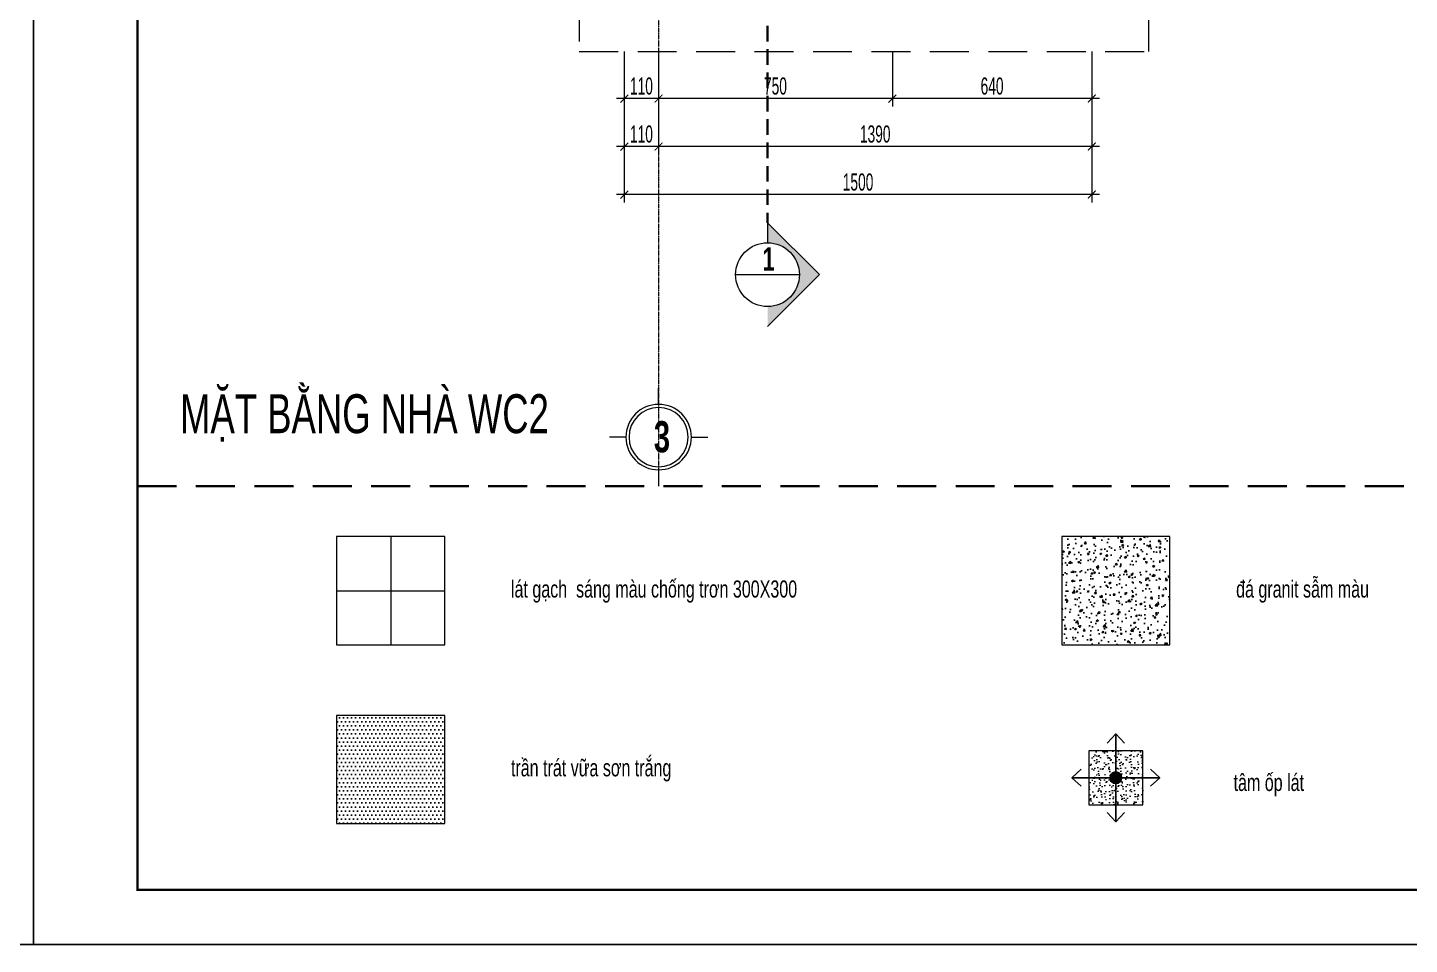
# Model space of a CAD drawing. Header units: millimetres. Extents: x 1336014 to 2939047, y -333549 to -60566.
# Drawn here: x 1406040 to 1410473, y -206472 to -203531 of the extents above; entities that cross this region are included whole.
import ezdxf
from ezdxf.enums import TextEntityAlignment as Align

# ---------------------------------------------------------------- set-up
doc = ezdxf.new("R2010")
doc.units = ezdxf.units.MM
doc.header["$MEASUREMENT"] = 0
for name, pattern in [('$1$HIDDEN', [0.375, 0.25, -0.125]), ('CENTER2', [1.125, 0.75, -0.125, 0.125, -0.125]), ('HIDDEN', [0.375, 0.25, -0.125])]:
    doc.linetypes.add(name, pattern=pattern)
for name, color, linetype, lineweight in [('02.Thay', 145, 'Continuous', 15), ('05.Text', 253, 'Continuous', 18), ('08.Dim', 156, 'Continuous', 15), ('09.Hatch', 250, 'Continuous', 5), ('10.truc', 250, 'CENTER2', 20), ('11.Khung bo', 32, 'Continuous', 50), ('12.Khung', 36, 'Continuous', 25), ('CA.thay 145', 145, 'Continuous', 18), ('CCA - TUONG', 7, 'Continuous', 35), ('lat san', 139, 'Continuous', 13)]:
    doc.layers.add(name, color=color, linetype=linetype, lineweight=lineweight)
for name, color, linetype in [('diemnhan', 10, 'Continuous'), ('HACH', 250, 'Continuous'), ('text', 7, 'Continuous')]:
    doc.layers.add(name, color=color, linetype=linetype)
doc.layers.add('Tpl_Bound', color=1, linetype='Continuous', plot=False)
doc.styles.add('AVANTHB', font='')
doc.styles.add('TT5_Ghi chu 1', font='', dxfattribs={"width": 0.7, "height": 240})
doc.styles.add('TT5_Text Dim', font='hoatbif.shx', dxfattribs={"width": 0.6})
doc.styles.get('AVANTHB').set_extended_font_data('.VnAvantH', bold=True)
doc.styles.get('TT5_Ghi chu 1').set_extended_font_data('.VnBlackH')
doc.dimstyles.new('TT5_Dim 1-25', dxfattribs={"dimscale": 25, "dimtxt": 2.2, "dimasz": 1, "dimexe": 1, "dimexo": 0, "dimgap": 0.5, "dimtad": 1, "dimdec": 0, "dimzin": 0, "dimdsep": 46, "dimtxsty": 'TT5_Text Dim', "dimblk": 'ARCHTICK', "dimcen": 0, "dimdle": 1, "dimclrd": 256, "dimclre": 256, "dimclrt": 1, "dimadec": 0, "dimazin": 0, "dimtfac": 0.015, "dimtdec": 0, "dimtix": 1, "dimtmove": 2, "dimatfit": 3, "dimldrblk": 'DOT', "dimfxl": 1, "dimtolj": 1, "dimtzin": 0, "dimlwd": -1, "dimlwe": -1, "dimarcsym": 1})

# ---------------------------------------------------------------- blocks, each defined once
blk = doc.blocks.new('100')
at = {"layer": '11.Khung bo', "const_width": 26.7}
blk.add_lwpolyline([(1860913, -945240), (1860913, -916940), (1896063, -916940), (1896063, -945240)], close=True, dxfattribs=at)
blk.add_lwpolyline([(1860913, -945240), (1860913, -916940), (1896063, -916940), (1896063, -945240)], close=True, dxfattribs=at)
blk.add_lwpolyline([(1860913, -945240), (1860913, -916940), (1896063, -916940), (1896063, -945240)], close=True, dxfattribs=at)
at = {"layer": '12.Khung'}
blk.add_lwpolyline([(1901579, -945940), (1901579, -916240), (1859580, -916240), (1859580, -945940)], close=True, dxfattribs=at)
blk.add_lwpolyline([(1901579, -945940), (1901579, -916240), (1859580, -916240), (1859580, -945940)], close=True, dxfattribs=at)
blk.add_lwpolyline([(1901579, -945940), (1901579, -916240), (1859580, -916240), (1859580, -945940)], close=True, dxfattribs=at)
blk = doc.blocks.new('_ARCHTICK')
at = {"const_width": 0.15}
blk.add_lwpolyline([(-0.5, -0.5), (0.5, 0.5)], dxfattribs=at)
blk = doc.blocks.new('*D1645')
at = {"layer": '08.Dim', "transparency": 16777216}
for p, q in [((1408814.2, -203607.5), (1408814.2, -203783.5)), ((1409454.2, -203607.5), (1409454.2, -203783.5)), ((1409479.2, -203758.5), (1408789.2, -203758.5))]:
    blk.add_line(p, q, dxfattribs=at)
at = {"layer": 'Defpoints', "color": 0, "transparency": 16777216}
for p in [(1408814.2, -203607.5), (1409454.2, -203607.5), (1408814.2, -203758.5)]:
    blk.add_point(p, dxfattribs=at)
at = {"layer": '08.Dim', "transparency": 16777216, "xscale": 25, "yscale": 25, "zscale": 25, "rotation": 180}
blk.add_blockref('_ARCHTICK', (1408814.2, -203758.5), dxfattribs=at)
at = {"layer": '08.Dim', "transparency": 16777216, "xscale": 25, "yscale": 25, "zscale": 25}
blk.add_blockref('_ARCHTICK', (1409454.2, -203758.5), dxfattribs=at)
at = {"layer": '08.Dim', "color": 1, "transparency": 16777216, "insert": (1409134.2, -203718.5), "char_height": 55, "attachment_point": 5, "style": 'TT5_Text Dim'}
blk.add_mtext('\\A1;640', dxfattribs=at)
blk = doc.blocks.new('_DOT')
blk.add_line((-0.5, 0), (-1, 0))
at = {"const_width": 0.5}
blk.add_lwpolyline([(-0.25, 0, 1), (0.25, 0, 1)], format="xyb", close=True, dxfattribs=at)
blk = doc.blocks.new('*D1646')
at = {"layer": '08.Dim', "transparency": 16777216}
for p, q in [((1408064.2, -203607.5), (1408064.2, -203783.5)), ((1408814.2, -203607.5), (1408814.2, -203783.5)), ((1408839.2, -203758.5), (1408039.2, -203758.5))]:
    blk.add_line(p, q, dxfattribs=at)
at = {"layer": 'Defpoints', "color": 0, "transparency": 16777216}
for p in [(1408064.2, -203607.5), (1408814.2, -203607.5), (1408064.2, -203758.5)]:
    blk.add_point(p, dxfattribs=at)
at = {"layer": '08.Dim', "transparency": 16777216, "xscale": 25, "yscale": 25, "zscale": 25, "rotation": 180}
blk.add_blockref('_ARCHTICK', (1408064.2, -203758.5), dxfattribs=at)
at = {"layer": '08.Dim', "transparency": 16777216, "xscale": 25, "yscale": 25, "zscale": 25}
blk.add_blockref('_ARCHTICK', (1408814.2, -203758.5), dxfattribs=at)
at = {"layer": '08.Dim', "color": 1, "transparency": 16777216, "insert": (1408439.2, -203718.5), "char_height": 55, "attachment_point": 5, "style": 'TT5_Text Dim'}
blk.add_mtext('\\A1;750', dxfattribs=at)
blk = doc.blocks.new('*D1647')
at = {"layer": '08.Dim', "transparency": 16777216}
for p, q in [((1407954.2, -203607.5), (1407954.2, -203783.5)), ((1408064.2, -203607.5), (1408064.2, -203783.5)), ((1408089.2, -203758.5), (1407929.2, -203758.5))]:
    blk.add_line(p, q, dxfattribs=at)
at = {"layer": 'Defpoints', "color": 0, "transparency": 16777216}
for p in [(1407954.2, -203607.5), (1408064.2, -203607.5), (1407954.2, -203758.5)]:
    blk.add_point(p, dxfattribs=at)
at = {"layer": '08.Dim', "transparency": 16777216, "xscale": 25, "yscale": 25, "zscale": 25, "rotation": 180}
blk.add_blockref('_ARCHTICK', (1407954.2, -203758.5), dxfattribs=at)
at = {"layer": '08.Dim', "transparency": 16777216, "xscale": 25, "yscale": 25, "zscale": 25}
blk.add_blockref('_ARCHTICK', (1408064.2, -203758.5), dxfattribs=at)
at = {"layer": '08.Dim', "color": 1, "transparency": 16777216, "insert": (1408009.2, -203718.5), "char_height": 55, "attachment_point": 5, "style": 'TT5_Text Dim'}
blk.add_mtext('\\A1;110', dxfattribs=at)
blk = doc.blocks.new('*D1648')
at = {"layer": '08.Dim', "transparency": 16777216}
for p, q in [((1408064.2, -203607.5), (1408064.2, -203937.5)), ((1409454.2, -203607.5), (1409454.2, -203937.5)), ((1409479.2, -203912.5), (1408039.2, -203912.5))]:
    blk.add_line(p, q, dxfattribs=at)
at = {"layer": 'Defpoints', "color": 0, "transparency": 16777216}
for p in [(1408064.2, -203607.5), (1409454.2, -203607.5), (1408064.2, -203912.5)]:
    blk.add_point(p, dxfattribs=at)
at = {"layer": '08.Dim', "transparency": 16777216, "xscale": 25, "yscale": 25, "zscale": 25, "rotation": 180}
blk.add_blockref('_ARCHTICK', (1408064.2, -203912.5), dxfattribs=at)
at = {"layer": '08.Dim', "transparency": 16777216, "xscale": 25, "yscale": 25, "zscale": 25}
blk.add_blockref('_ARCHTICK', (1409454.2, -203912.5), dxfattribs=at)
at = {"layer": '08.Dim', "color": 1, "transparency": 16777216, "insert": (1408759.2, -203872.5), "char_height": 55, "attachment_point": 5, "style": 'TT5_Text Dim'}
blk.add_mtext('\\A1;1390', dxfattribs=at)
blk = doc.blocks.new('*D1649')
at = {"layer": '08.Dim', "transparency": 16777216}
for p, q in [((1407954.2, -203607.5), (1407954.2, -203937.5)), ((1408064.2, -203607.5), (1408064.2, -203937.5)), ((1408089.2, -203912.5), (1407929.2, -203912.5))]:
    blk.add_line(p, q, dxfattribs=at)
at = {"layer": 'Defpoints', "color": 0, "transparency": 16777216}
for p in [(1407954.2, -203607.5), (1408064.2, -203607.5), (1407954.2, -203912.5)]:
    blk.add_point(p, dxfattribs=at)
at = {"layer": '08.Dim', "transparency": 16777216, "xscale": 25, "yscale": 25, "zscale": 25, "rotation": 180}
blk.add_blockref('_ARCHTICK', (1407954.2, -203912.5), dxfattribs=at)
at = {"layer": '08.Dim', "transparency": 16777216, "xscale": 25, "yscale": 25, "zscale": 25}
blk.add_blockref('_ARCHTICK', (1408064.2, -203912.5), dxfattribs=at)
at = {"layer": '08.Dim', "color": 1, "transparency": 16777216, "insert": (1408009.2, -203872.5), "char_height": 55, "attachment_point": 5, "style": 'TT5_Text Dim'}
blk.add_mtext('\\A1;110', dxfattribs=at)
blk = doc.blocks.new('*D1650')
at = {"layer": '08.Dim', "transparency": 16777216}
for p, q in [((1407954.2, -203607.5), (1407954.2, -204091.5)), ((1409454.2, -203607.5), (1409454.2, -204091.5)), ((1409479.2, -204066.5), (1407929.2, -204066.5))]:
    blk.add_line(p, q, dxfattribs=at)
at = {"layer": 'Defpoints', "color": 0, "transparency": 16777216}
for p in [(1407954.2, -203607.5), (1409454.2, -203607.5), (1407954.2, -204066.5)]:
    blk.add_point(p, dxfattribs=at)
at = {"layer": '08.Dim', "transparency": 16777216, "xscale": 25, "yscale": 25, "zscale": 25, "rotation": 180}
blk.add_blockref('_ARCHTICK', (1407954.2, -204066.5), dxfattribs=at)
at = {"layer": '08.Dim', "transparency": 16777216, "xscale": 25, "yscale": 25, "zscale": 25}
blk.add_blockref('_ARCHTICK', (1409454.2, -204066.5), dxfattribs=at)
at = {"layer": '08.Dim', "color": 1, "transparency": 16777216, "insert": (1408704.2, -204026.5), "char_height": 55, "attachment_point": 5, "style": 'TT5_Text Dim'}
blk.add_mtext('\\A1;1500', dxfattribs=at)
blk = doc.blocks.new('DANHTRUC')
for p, q in [((980383, -947347), (980383, -947137)), ((979963, -947767), (979753, -947767)), ((980803, -947767), (981013, -947767)), ((980383, -948187), (980383, -948397))]:
    blk.add_line(p, q)
for radius in [420, 380]:
    blk.add_circle((980383, -947767), radius)

msp = doc.modelspace()

# ---------------------------------------------------------------- hatches: boundary and pattern name
at = {"layer": '09.Hatch'}
msp.add_hatch(color=256, dxfattribs=at).paths.add_polyline_path([(1408413.7, -204221.1), (1408413.7, -204157.1), (1408580.1, -204323.4), (1408413.7, -204489.7), (1408413.7, -204425.7, 0.414214), (1408516, -204323.4, 0.414214)])
at = {"layer": 'diemnhan'}
msp.add_hatch(color=256, dxfattribs=at).paths.add_polyline_path([(1409531.3, -205919.3, 1), (1409531.3, -205956.4, 1)])
at = {"layer": 'HACH'}
h = msp.add_hatch(dxfattribs=at)
h.set_pattern_fill('AR-CONC', color=256, scale=8.333333)
h.set_pattern_definition([(50, (1120666.323, -269133.124), (59.771682, -5.2293446), [6.25, -68.75]), (355, (1120666.323, -269133.124), (-11.562611, 62.682678), [5, -55]), (100.451444, (1120671.304, -269133.56), (48.20907, 57.453333), [5.311683, -58.428509]), (46.1842, (1120666.32, -269116.46), (88.936778, -13.793273), [9.375, -103.125]), (96.635635, (1120673.735, -269117.61), (77.888495, 81.17655), [7.967528, -87.642813]), (351.184164, (1120666.32, -269116.46), (77.888495, 81.17655), [7.5, -82.5]), (21, (1120674.657, -269120.624), (49.742254, -33.551574), [6.25, -68.75]), (326, (1120674.657, -269120.624), (20.276278, 60.42917), [5, -55]), (71.451445, (1120678.8, -269123.42), (70.018531, 26.877596), [5.311682, -58.428509]), (37.5, (1120666.323, -269133.124), (1.0133213, 27.7411545), [0, -54.3333333, 0, -55.8333333, 0, -55.2083333]), (7.5, (1120666.323, -269133.124), (21.9224615, 32.8676427), [0, -31.8333333, 0, -53.0833333, 0, -21.0416667]), (327.5, (1120647.74, -269133.124), (44.485203, -1.8795726), [0, -20.8333333, 0, -65, 0, -86.25]), (317.5, (1120639.407, -269133.124), (48.5988474, 8.342082), [0, -27.0833333, 0, -43.1666667, 0, -61.25])])
h.paths.add_polyline_path([(1409357.6, -205511.2), (1409704.9, -205511.2), (1409704.9, -205164), (1409357.6, -205164)])
h = msp.add_hatch(dxfattribs=at)
h.set_pattern_fill('DOTS', color=256, scale=208.333333, double=1)
h.set_pattern_definition([(0, (867919.101, -72086.458), (6.51041667, 13.02083333), [0, -13.02083333])])
h.paths.add_polyline_path([(1407031.1, -206085), (1407378.3, -206085), (1407378.3, -205737.7), (1407031.1, -205737.7)])
at = {"layer": 'HACH', "lineweight": 5}
h = msp.add_hatch(dxfattribs=at)
h.set_pattern_fill('AR-SAND', color=256, scale=13.888889, angle=90, style=0)
h.set_pattern_definition([(127.5, (960361.657, -1253677.974), (-26.76144124, -0.87490775), [0, -21.1111111, 0, -23.6111111, 0, -22.56944444]), (97.5, (960361.657, -1253677.974), (-39.1964731, 24.580232), [0, -11.3888889, 0, -19.02777778, 0, -7.29166667]), (57.5, (960361.657, -1253695.058), (-0.07859797, 43.2519703), [0, -6.94444444, 0, -25, 0, -32.6388889]), (47.5, (960361.657, -1253695.058), (-12.1899384, 41.7517584), [0, -3.47222222, 0, -16.3888889, 0, -18.75])])
h.paths.add_polyline_path([(1409618.1, -205851), (1409444.4, -205851), (1409444.4, -206024.6), (1409618.1, -206024.6)])

# ---------------------------------------------------------------- linework, layer by layer
at = {"layer": '02.Thay'}
for p, q in [((1408413.7, -204157.1), (1408413.7, -204221.1)), ((1408413.7, -204157.1), (1408413.7, -204221.1)), ((1408580.1, -204323.4), (1408413.7, -204157.1)), ((1408311.4, -204323.4), (1408516, -204323.4)), ((1408311.4, -204323.4), (1408516, -204323.4)), ((1408580.1, -204323.4), (1408413.7, -204489.7))]:
    msp.add_line(p, q, dxfattribs=at)
msp.add_circle((1408413.7, -204323.4), 102.3, dxfattribs=at)
msp.add_circle((1408413.7, -204323.4), 102.3, dxfattribs=at)
at = {"layer": '05.Text', "color": 6, "linetype": '$1$HIDDEN', "ltscale": 500}
msp.add_lwpolyline([(1409637.2, -200262.7), (1407809.7, -200262.7), (1407809.7, -203607.5), (1409637.2, -203607.5)], close=True, dxfattribs=at)
at = {"layer": '10.truc'}
msp.add_line((1408064.2, -199222.5), (1408064.2, -205002), dxfattribs=at)
at = {"layer": 'CA.thay 145'}
msp.add_lwpolyline([(1409618.1, -205851), (1409444.4, -205851), (1409444.4, -206024.6), (1409618.1, -206024.6)], close=True, dxfattribs=at)
at = {"layer": 'CCA - TUONG', "color": 1, "linetype": 'HIDDEN', "ltscale": 200}
msp.add_line((1408413.7, -199549.8), (1408413.7, -204157.1), dxfattribs=at)
at = {"layer": 'CCA - TUONG', "color": 6, "linetype": 'HIDDEN', "ltscale": 500}
msp.add_line((1406392.5, -205002), (1415179.9, -205002), dxfattribs=at)
at = {"layer": 'diemnhan'}
for points in [[(1409531.3, -205919.3), (1409531.3, -205797), (1409503.9, -205826.6)], [(1409531.3, -205919.3), (1409531.3, -205797), (1409558.6, -205826.6)], [(1409512.7, -205937.8), (1409390.4, -205937.8), (1409420, -205910.5)], [(1409549.8, -205937.8), (1409672.1, -205937.8), (1409642.5, -205910.5)], [(1409512.7, -205937.8), (1409390.4, -205937.8), (1409420, -205965.2)], [(1409531.3, -205956.4), (1409531.3, -206078.7), (1409503.9, -206049.1)], [(1409531.3, -205956.4), (1409531.3, -206078.7), (1409558.6, -206049.1)], [(1409549.8, -205937.8), (1409672.1, -205937.8), (1409642.5, -205965.2)]]:
    msp.add_lwpolyline(points, dxfattribs=at)
msp.add_circle((1409531.3, -205937.8), 18.6, dxfattribs=at)
at = {"layer": 'lat san'}
for p, q in [((1407204.7, -205164), (1407204.7, -205511.2)), ((1407031.1, -205337.6), (1407378.3, -205337.6))]:
    msp.add_line(p, q, dxfattribs=at)
for points in [[(1407031.1, -205511.2), (1407378.3, -205511.2), (1407378.3, -205164), (1407031.1, -205164)], [(1409357.6, -205511.2), (1409704.9, -205511.2), (1409704.9, -205164), (1409357.6, -205164)], [(1407031.1, -206085), (1407378.3, -206085), (1407378.3, -205737.7), (1407031.1, -205737.7)]]:
    msp.add_lwpolyline(points, close=True, dxfattribs=at)
at = {"layer": 'Tpl_Bound', "color": 1}
for points in [[(1395559.3, -206472.4), (1395559.3, -199047.5), (1406059.2, -199047.5), (1406059.2, -206472.4)], [(1406059.2, -206472.4), (1406059.2, -199047.5), (1416559.1, -199047.5), (1416559.1, -206472.4)]]:
    msp.add_lwpolyline(points, close=True, dxfattribs=at)

# ---------------------------------------------------------------- block references
at = {"layer": '05.Text', "yscale": 0.25, "zscale": 0.25}
for name, p, xscale in [('100', (930664.4, 30012.5), 0.25), ('100', (941164.3, 30012.5), 0.25), ('DANHTRUC', (1653160.1, 32097.1), -0.25)]:
    msp.add_blockref(name, p, dxfattribs=dict(at, xscale=xscale))

# ---------------------------------------------------------------- texts
at = {"layer": '05.Text', "style": 'AVANTHB', "width": 0.7}
msp.add_text('1', height=75, dxfattribs=at).set_placement((1408417.1, -204273.3), align=Align.MIDDLE_CENTER)
at = {"layer": '05.Text', "width": 0.7}
for s, height, style, p in [('MÆT B»NG NHµ WC2', 125, 'TT5_Ghi chu 1', (1406529.1, -204832.1)), ('3', 100, 'AVANTHB', (1408049.1, -204893.4))]:
    msp.add_text(s, height=height, dxfattribs=dict(at, style=style)).set_placement(p)
at = {"layer": 'text', "style": 'TT5_Text Dim', "width": 0.7}
for s, p in [('®¸ granit sÉm mµu', (1409917.1, -205332.1)), ('l¸t g¹ch  s¸ng mµu chèng tr¬n 300X300', (1407590.6, -205332.1)), ('trÇn tr¸t v÷a s¬n tr¾ng', (1407590.6, -205905.8)), ('t©m èp l¸t ', (1409909, -205952.8))]:
    msp.add_text(s, height=55, dxfattribs=at).set_placement(p, align=Align.MIDDLE_LEFT)

# ---------------------------------------------------------------- dimensions: what is measured, and where the dimension line sits
at = {"layer": '08.Dim'}
for base, p1, p2, picture, middle in [((1407954.2, -203758.5), (1408064.2, -203607.5), (1407954.2, -203607.5), '*D1647', (1408009.2, -203718.5)), ((1407954.2, -203912.5), (1408064.2, -203607.5), (1407954.2, -203607.5), '*D1649', (1408009.2, -203872.5)), ((1407954.2, -204066.5), (1409454.2, -203607.5), (1407954.2, -203607.5), '*D1650', (1408704.2, -204026.5)), ((1408064.2, -203758.5), (1408814.2, -203607.5), (1408064.2, -203607.5), '*D1646', (1408439.2, -203718.5)), ((1408064.2, -203912.5), (1409454.2, -203607.5), (1408064.2, -203607.5), '*D1648', (1408759.2, -203872.5)), ((1408814.2, -203758.5), (1409454.2, -203607.5), (1408814.2, -203607.5), '*D1645', (1409134.2, -203718.5))]:
    dim = msp.add_linear_dim(base=base, p1=p1, p2=p2, angle=180, dimstyle='TT5_Dim 1-25', dxfattribs=at)
    dim.commit()
    dim.dimension.update_dxf_attribs({"geometry": picture, "text_midpoint": middle})

doc.saveas('drawing.dxf')
